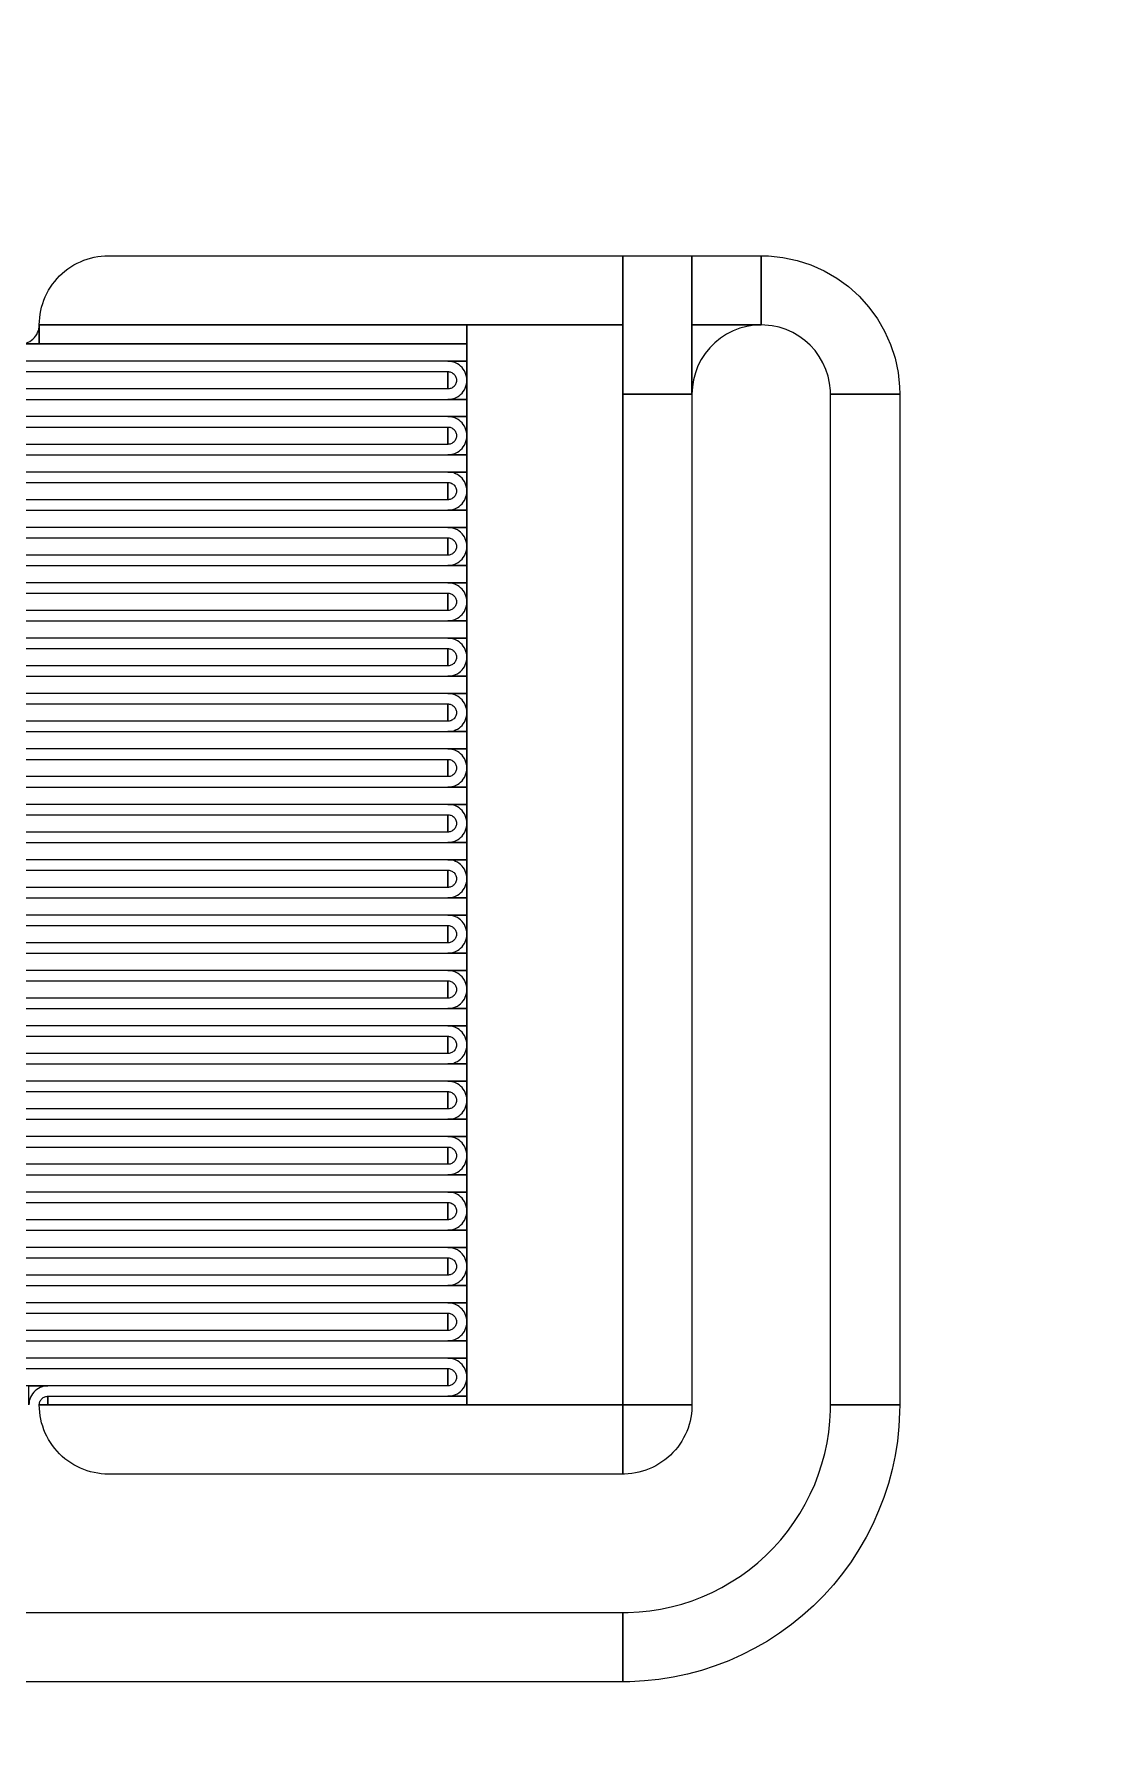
# Model space of a CAD drawing. Extents: x -50000 to 50000, y -50000 to 50000.
# Drawn here: x -38700 to -38394.8, y -17725.5 to -17233 of the extents above; entities that cross this region are included whole.
import ezdxf

# ---------------------------------------------------------------- set-up
doc = ezdxf.new("R2010")
doc.units = 0
doc.layers.add('FRAME', color=14, linetype='CONTINUOUS')
doc.layers.add('XOR4', color=17, linetype='CONTINUOUS')

# ---------------------------------------------------------------- blocks, each defined once
blk = doc.blocks.new('CHIP_RESONATOR')
at = {"layer": 'XOR4'}
for points in [[(4401.5, 4183), (4401.527, 4184.047), (4401.61, 4185.091), (4401.746, 4186.129), (4401.937, 4187.158), (4402.181, 4188.176), (4402.479, 4189.18), (4402.828, 4190.167), (4403.229, 4191.135), (4403.68, 4192.08), (4404.179, 4193), (4404.727, 4193.893), (4405.32, 4194.756), (4405.957, 4195.586), (4406.637, 4196.383), (4407.358, 4197.142), (4408.117, 4197.863), (4408.914, 4198.543), (4409.744, 4199.18), (4410.607, 4199.773), (4411.5, 4200.321), (4412.42, 4200.82), (4413.365, 4201.271), (4414.333, 4201.672), (4415.32, 4202.021), (4416.324, 4202.319), (4417.342, 4202.563), (4418.371, 4202.754), (4419.409, 4202.89), (4420.453, 4202.973), (4421.5, 4203), (4570, 4203), (4570, 4183)], [(4570, 4163), (4570, 4203), (4590, 4203), (4590, 4163)], [(4590, 4183), (4590, 4203), (4610, 4203), (4610, 4183)], [(4630, 4163), (4629.973, 4164.047), (4629.754, 4166.129), (4629.319, 4168.176), (4628.672, 4170.167), (4627.82, 4172.08), (4626.773, 4173.893), (4625.543, 4175.586), (4624.142, 4177.142), (4622.586, 4178.543), (4620.893, 4179.773), (4619.08, 4180.82), (4617.167, 4181.672), (4615.176, 4182.319), (4613.129, 4182.754), (4611.047, 4182.973), (4610, 4183), (4610, 4203), (4612.093, 4202.945), (4616.257, 4202.508), (4620.353, 4201.637), (4624.335, 4200.343), (4628.16, 4198.64), (4631.786, 4196.547), (4635.173, 4194.086), (4638.284, 4191.284), (4641.086, 4188.173), (4643.547, 4184.786), (4645.64, 4181.16), (4647.343, 4177.335), (4648.637, 4173.353), (4649.508, 4169.257), (4649.945, 4165.093), (4650, 4163)], [(4396, 4177.5), (4396.575, 4177.53), (4397.144, 4177.62), (4397.7, 4177.769), (4398.237, 4177.975), (4398.75, 4178.237), (4399.233, 4178.55), (4399.68, 4178.913), (4400.087, 4179.32), (4400.45, 4179.767), (4400.763, 4180.25), (4401.025, 4180.763), (4401.231, 4181.3), (4401.38, 4181.856), (4401.47, 4182.425), (4401.5, 4183), (4401.5, 4177.5)], [(4401.5, 4177.5), (4401.5, 4183), (4525, 4183), (4525, 4177.5)], [(4525, 3871), (4525, 4183), (4570, 4183), (4570, 3871)], [(4590, 4163), (4590, 4183), (4610, 4183), (4607.909, 4182.89), (4605.842, 4182.563), (4603.82, 4182.021), (4601.865, 4181.271), (4600, 4180.321), (4598.244, 4179.18), (4596.617, 4177.863), (4595.137, 4176.383), (4593.82, 4174.756), (4592.679, 4173), (4591.729, 4171.135), (4590.979, 4169.18), (4590.437, 4167.158), (4590.11, 4165.091)], [(4280.5, 4172.5), (4280.5, 4177.5), (4525, 4177.5), (4525, 4172.5)], [(4525, 4167), (4524.97, 4167.575), (4524.88, 4168.144), (4524.731, 4168.7), (4524.525, 4169.237), (4524.263, 4169.75), (4523.95, 4170.233), (4523.587, 4170.68), (4523.18, 4171.087), (4522.733, 4171.45), (4522.25, 4171.763), (4521.737, 4172.025), (4521.2, 4172.231), (4520.644, 4172.38), (4520.075, 4172.47), (4519.5, 4172.5), (4525, 4172.5)], [(4275, 4164.5), (4275, 4169.5), (4519.5, 4169.5), (4519.5, 4164.5)], [(4519.5, 4164.5), (4519.5, 4169.5), (4519.631, 4169.497), (4519.891, 4169.469), (4520.147, 4169.415), (4520.396, 4169.334), (4520.635, 4169.228), (4520.862, 4169.097), (4521.073, 4168.943), (4521.268, 4168.768), (4521.443, 4168.573), (4521.597, 4168.362), (4521.728, 4168.135), (4521.834, 4167.896), (4521.915, 4167.647), (4521.969, 4167.391), (4521.997, 4167.131), (4521.997, 4166.869), (4521.969, 4166.609), (4521.915, 4166.353), (4521.834, 4166.104), (4521.728, 4165.865), (4521.597, 4165.638), (4521.443, 4165.427), (4521.268, 4165.232), (4521.073, 4165.057), (4520.862, 4164.903), (4520.635, 4164.772), (4520.396, 4164.666), (4520.147, 4164.585), (4519.891, 4164.531), (4519.631, 4164.503)], [(4519.5, 4161.5), (4520.075, 4161.53), (4520.644, 4161.62), (4521.2, 4161.769), (4521.737, 4161.975), (4522.25, 4162.237), (4522.733, 4162.55), (4523.18, 4162.913), (4523.587, 4163.32), (4523.95, 4163.767), (4524.263, 4164.25), (4524.525, 4164.763), (4524.731, 4165.3), (4524.88, 4165.856), (4524.97, 4166.425), (4525, 4167), (4525, 4161.5)], [(4570, 3871), (4570, 4163), (4590, 4163), (4590, 3871)], [(4630, 3871), (4630, 4163), (4650, 4163), (4650, 3871)], [(4280.5, 4156.5), (4280.5, 4161.5), (4525, 4161.5), (4525, 4156.5)], [(4275, 4148.5), (4275, 4153.5), (4519.5, 4153.5), (4519.5, 4148.5)], [(4525, 4151), (4524.97, 4151.575), (4524.88, 4152.144), (4524.731, 4152.7), (4524.525, 4153.237), (4524.263, 4153.75), (4523.95, 4154.233), (4523.587, 4154.68), (4523.18, 4155.087), (4522.733, 4155.45), (4522.25, 4155.763), (4521.737, 4156.025), (4521.2, 4156.231), (4520.644, 4156.38), (4520.075, 4156.47), (4519.5, 4156.5), (4525, 4156.5)], [(4519.5, 4148.5), (4519.5, 4153.5), (4519.631, 4153.497), (4519.891, 4153.469), (4520.147, 4153.415), (4520.396, 4153.334), (4520.635, 4153.228), (4520.862, 4153.097), (4521.073, 4152.943), (4521.268, 4152.768), (4521.443, 4152.573), (4521.597, 4152.362), (4521.728, 4152.135), (4521.834, 4151.896), (4521.915, 4151.647), (4521.969, 4151.391), (4521.997, 4151.131), (4521.997, 4150.869), (4521.969, 4150.609), (4521.915, 4150.353), (4521.834, 4150.104), (4521.728, 4149.865), (4521.597, 4149.638), (4521.443, 4149.427), (4521.268, 4149.232), (4521.073, 4149.057), (4520.862, 4148.903), (4520.635, 4148.772), (4520.396, 4148.666), (4520.147, 4148.585), (4519.891, 4148.531), (4519.631, 4148.503)], [(4519.5, 4145.5), (4520.075, 4145.53), (4520.644, 4145.62), (4521.2, 4145.769), (4521.737, 4145.975), (4522.25, 4146.237), (4522.733, 4146.55), (4523.18, 4146.913), (4523.587, 4147.32), (4523.95, 4147.767), (4524.263, 4148.25), (4524.525, 4148.763), (4524.731, 4149.3), (4524.88, 4149.856), (4524.97, 4150.425), (4525, 4151), (4525, 4145.5)], [(4280.5, 4140.5), (4280.5, 4145.5), (4525, 4145.5), (4525, 4140.5)], [(4275, 4132.5), (4275, 4137.5), (4519.5, 4137.5), (4519.5, 4132.5)], [(4525, 4135), (4524.97, 4135.575), (4524.88, 4136.144), (4524.731, 4136.7), (4524.525, 4137.237), (4524.263, 4137.75), (4523.95, 4138.233), (4523.587, 4138.68), (4523.18, 4139.087), (4522.733, 4139.45), (4522.25, 4139.763), (4521.737, 4140.025), (4521.2, 4140.231), (4520.644, 4140.38), (4520.075, 4140.47), (4519.5, 4140.5), (4525, 4140.5)], [(4519.5, 4132.5), (4519.5, 4137.5), (4519.631, 4137.497), (4519.891, 4137.469), (4520.147, 4137.415), (4520.396, 4137.334), (4520.635, 4137.228), (4520.862, 4137.097), (4521.073, 4136.943), (4521.268, 4136.768), (4521.443, 4136.573), (4521.597, 4136.362), (4521.728, 4136.135), (4521.834, 4135.896), (4521.915, 4135.647), (4521.969, 4135.391), (4521.997, 4135.131), (4521.997, 4134.869), (4521.969, 4134.609), (4521.915, 4134.353), (4521.834, 4134.104), (4521.728, 4133.865), (4521.597, 4133.638), (4521.443, 4133.427), (4521.268, 4133.232), (4521.073, 4133.057), (4520.862, 4132.903), (4520.635, 4132.772), (4520.396, 4132.666), (4520.147, 4132.585), (4519.891, 4132.531), (4519.631, 4132.503)], [(4519.5, 4129.5), (4520.075, 4129.53), (4520.644, 4129.62), (4521.2, 4129.769), (4521.737, 4129.975), (4522.25, 4130.237), (4522.733, 4130.55), (4523.18, 4130.913), (4523.587, 4131.32), (4523.95, 4131.767), (4524.263, 4132.25), (4524.525, 4132.763), (4524.731, 4133.3), (4524.88, 4133.856), (4524.97, 4134.425), (4525, 4135), (4525, 4129.5)], [(4280.5, 4124.5), (4280.5, 4129.5), (4525, 4129.5), (4525, 4124.5)], [(4525, 4119), (4524.97, 4119.575), (4524.88, 4120.144), (4524.731, 4120.7), (4524.525, 4121.237), (4524.263, 4121.75), (4523.95, 4122.233), (4523.587, 4122.68), (4523.18, 4123.087), (4522.733, 4123.45), (4522.25, 4123.763), (4521.737, 4124.025), (4521.2, 4124.231), (4520.644, 4124.38), (4520.075, 4124.47), (4519.5, 4124.5), (4525, 4124.5)], [(4275, 4116.5), (4275, 4121.5), (4519.5, 4121.5), (4519.5, 4116.5)], [(4519.5, 4116.5), (4519.5, 4121.5), (4519.631, 4121.497), (4519.891, 4121.469), (4520.147, 4121.415), (4520.396, 4121.334), (4520.635, 4121.228), (4520.862, 4121.097), (4521.073, 4120.943), (4521.268, 4120.768), (4521.443, 4120.573), (4521.597, 4120.362), (4521.728, 4120.135), (4521.834, 4119.896), (4521.915, 4119.647), (4521.969, 4119.391), (4521.997, 4119.131), (4521.997, 4118.869), (4521.969, 4118.609), (4521.915, 4118.353), (4521.834, 4118.104), (4521.728, 4117.865), (4521.597, 4117.638), (4521.443, 4117.427), (4521.268, 4117.232), (4521.073, 4117.057), (4520.862, 4116.903), (4520.635, 4116.772), (4520.396, 4116.666), (4520.147, 4116.585), (4519.891, 4116.531), (4519.631, 4116.503)], [(4519.5, 4113.5), (4520.075, 4113.53), (4520.644, 4113.62), (4521.2, 4113.769), (4521.737, 4113.975), (4522.25, 4114.237), (4522.733, 4114.55), (4523.18, 4114.913), (4523.587, 4115.32), (4523.95, 4115.767), (4524.263, 4116.25), (4524.525, 4116.763), (4524.731, 4117.3), (4524.88, 4117.856), (4524.97, 4118.425), (4525, 4119), (4525, 4113.5)], [(4280.5, 4108.5), (4280.5, 4113.5), (4525, 4113.5), (4525, 4108.5)], [(4525, 4103), (4524.97, 4103.575), (4524.88, 4104.144), (4524.731, 4104.7), (4524.525, 4105.237), (4524.263, 4105.75), (4523.95, 4106.233), (4523.587, 4106.68), (4523.18, 4107.087), (4522.733, 4107.45), (4522.25, 4107.763), (4521.737, 4108.025), (4521.2, 4108.231), (4520.644, 4108.38), (4520.075, 4108.47), (4519.5, 4108.5), (4525, 4108.5)], [(4275, 4100.5), (4275, 4105.5), (4519.5, 4105.5), (4519.5, 4100.5)], [(4519.5, 4100.5), (4519.5, 4105.5), (4519.631, 4105.497), (4519.891, 4105.469), (4520.147, 4105.415), (4520.396, 4105.334), (4520.635, 4105.228), (4520.862, 4105.097), (4521.073, 4104.943), (4521.268, 4104.768), (4521.443, 4104.573), (4521.597, 4104.362), (4521.728, 4104.135), (4521.834, 4103.896), (4521.915, 4103.647), (4521.969, 4103.391), (4521.997, 4103.131), (4521.997, 4102.869), (4521.969, 4102.609), (4521.915, 4102.353), (4521.834, 4102.104), (4521.728, 4101.865), (4521.597, 4101.638), (4521.443, 4101.427), (4521.268, 4101.232), (4521.073, 4101.057), (4520.862, 4100.903), (4520.635, 4100.772), (4520.396, 4100.666), (4520.147, 4100.585), (4519.891, 4100.531), (4519.631, 4100.503)], [(4519.5, 4097.5), (4520.075, 4097.53), (4520.644, 4097.62), (4521.2, 4097.769), (4521.737, 4097.975), (4522.25, 4098.237), (4522.733, 4098.55), (4523.18, 4098.913), (4523.587, 4099.32), (4523.95, 4099.767), (4524.263, 4100.25), (4524.525, 4100.763), (4524.731, 4101.3), (4524.88, 4101.856), (4524.97, 4102.425), (4525, 4103), (4525, 4097.5)], [(4280.5, 4092.5), (4280.5, 4097.5), (4525, 4097.5), (4525, 4092.5)], [(4275, 4084.5), (4275, 4089.5), (4519.5, 4089.5), (4519.5, 4084.5)], [(4525, 4087), (4524.97, 4087.575), (4524.88, 4088.144), (4524.731, 4088.7), (4524.525, 4089.237), (4524.263, 4089.75), (4523.95, 4090.233), (4523.587, 4090.68), (4523.18, 4091.087), (4522.733, 4091.45), (4522.25, 4091.763), (4521.737, 4092.025), (4521.2, 4092.231), (4520.644, 4092.38), (4520.075, 4092.47), (4519.5, 4092.5), (4525, 4092.5)], [(4519.5, 4084.5), (4519.5, 4089.5), (4519.631, 4089.497), (4519.891, 4089.469), (4520.147, 4089.415), (4520.396, 4089.334), (4520.635, 4089.228), (4520.862, 4089.097), (4521.073, 4088.943), (4521.268, 4088.768), (4521.443, 4088.573), (4521.597, 4088.362), (4521.728, 4088.135), (4521.834, 4087.896), (4521.915, 4087.647), (4521.969, 4087.391), (4521.997, 4087.131), (4521.997, 4086.869), (4521.969, 4086.609), (4521.915, 4086.353), (4521.834, 4086.104), (4521.728, 4085.865), (4521.597, 4085.638), (4521.443, 4085.427), (4521.268, 4085.232), (4521.073, 4085.057), (4520.862, 4084.903), (4520.635, 4084.772), (4520.396, 4084.666), (4520.147, 4084.585), (4519.891, 4084.531), (4519.631, 4084.503)], [(4519.5, 4081.5), (4520.075, 4081.53), (4520.644, 4081.62), (4521.2, 4081.769), (4521.737, 4081.975), (4522.25, 4082.237), (4522.733, 4082.55), (4523.18, 4082.913), (4523.587, 4083.32), (4523.95, 4083.767), (4524.263, 4084.25), (4524.525, 4084.763), (4524.731, 4085.3), (4524.88, 4085.856), (4524.97, 4086.425), (4525, 4087), (4525, 4081.5)], [(4280.5, 4076.5), (4280.5, 4081.5), (4525, 4081.5), (4525, 4076.5)], [(4275, 4068.5), (4275, 4073.5), (4519.5, 4073.5), (4519.5, 4068.5)], [(4525, 4071), (4524.97, 4071.575), (4524.88, 4072.144), (4524.731, 4072.7), (4524.525, 4073.237), (4524.263, 4073.75), (4523.95, 4074.233), (4523.587, 4074.68), (4523.18, 4075.087), (4522.733, 4075.45), (4522.25, 4075.763), (4521.737, 4076.025), (4521.2, 4076.231), (4520.644, 4076.38), (4520.075, 4076.47), (4519.5, 4076.5), (4525, 4076.5)], [(4519.5, 4068.5), (4519.5, 4073.5), (4519.631, 4073.497), (4519.891, 4073.469), (4520.147, 4073.415), (4520.396, 4073.334), (4520.635, 4073.228), (4520.862, 4073.097), (4521.073, 4072.943), (4521.268, 4072.768), (4521.443, 4072.573), (4521.597, 4072.362), (4521.728, 4072.135), (4521.834, 4071.896), (4521.915, 4071.647), (4521.969, 4071.391), (4521.997, 4071.131), (4521.997, 4070.869), (4521.969, 4070.609), (4521.915, 4070.353), (4521.834, 4070.104), (4521.728, 4069.865), (4521.597, 4069.638), (4521.443, 4069.427), (4521.268, 4069.232), (4521.073, 4069.057), (4520.862, 4068.903), (4520.635, 4068.772), (4520.396, 4068.666), (4520.147, 4068.585), (4519.891, 4068.531), (4519.631, 4068.503)], [(4519.5, 4065.5), (4520.075, 4065.53), (4520.644, 4065.62), (4521.2, 4065.769), (4521.737, 4065.975), (4522.25, 4066.237), (4522.733, 4066.55), (4523.18, 4066.913), (4523.587, 4067.32), (4523.95, 4067.767), (4524.263, 4068.25), (4524.525, 4068.763), (4524.731, 4069.3), (4524.88, 4069.856), (4524.97, 4070.425), (4525, 4071), (4525, 4065.5)], [(4280.5, 4060.5), (4280.5, 4065.5), (4525, 4065.5), (4525, 4060.5)], [(4525, 4055), (4524.97, 4055.575), (4524.88, 4056.144), (4524.731, 4056.7), (4524.525, 4057.237), (4524.263, 4057.75), (4523.95, 4058.233), (4523.587, 4058.68), (4523.18, 4059.087), (4522.733, 4059.45), (4522.25, 4059.763), (4521.737, 4060.025), (4521.2, 4060.231), (4520.644, 4060.38), (4520.075, 4060.47), (4519.5, 4060.5), (4525, 4060.5)], [(4275, 4052.5), (4275, 4057.5), (4519.5, 4057.5), (4519.5, 4052.5)], [(4519.5, 4052.5), (4519.5, 4057.5), (4519.631, 4057.497), (4519.891, 4057.469), (4520.147, 4057.415), (4520.396, 4057.334), (4520.635, 4057.228), (4520.862, 4057.097), (4521.073, 4056.943), (4521.268, 4056.768), (4521.443, 4056.573), (4521.597, 4056.362), (4521.728, 4056.135), (4521.834, 4055.896), (4521.915, 4055.647), (4521.969, 4055.391), (4521.997, 4055.131), (4521.997, 4054.869), (4521.969, 4054.609), (4521.915, 4054.353), (4521.834, 4054.104), (4521.728, 4053.865), (4521.597, 4053.638), (4521.443, 4053.427), (4521.268, 4053.232), (4521.073, 4053.057), (4520.862, 4052.903), (4520.635, 4052.772), (4520.396, 4052.666), (4520.147, 4052.585), (4519.891, 4052.531), (4519.631, 4052.503)], [(4519.5, 4049.5), (4520.075, 4049.53), (4520.644, 4049.62), (4521.2, 4049.769), (4521.737, 4049.975), (4522.25, 4050.237), (4522.733, 4050.55), (4523.18, 4050.913), (4523.587, 4051.32), (4523.95, 4051.767), (4524.263, 4052.25), (4524.525, 4052.763), (4524.731, 4053.3), (4524.88, 4053.856), (4524.97, 4054.425), (4525, 4055), (4525, 4049.5)], [(4280.5, 4044.5), (4280.5, 4049.5), (4525, 4049.5), (4525, 4044.5)], [(4525, 4039), (4524.97, 4039.575), (4524.88, 4040.144), (4524.731, 4040.7), (4524.525, 4041.237), (4524.263, 4041.75), (4523.95, 4042.233), (4523.587, 4042.68), (4523.18, 4043.087), (4522.733, 4043.45), (4522.25, 4043.763), (4521.737, 4044.025), (4521.2, 4044.231), (4520.644, 4044.38), (4520.075, 4044.47), (4519.5, 4044.5), (4525, 4044.5)], [(4275, 4036.5), (4275, 4041.5), (4519.5, 4041.5), (4519.5, 4036.5)], [(4519.5, 4036.5), (4519.5, 4041.5), (4519.631, 4041.497), (4519.891, 4041.469), (4520.147, 4041.415), (4520.396, 4041.334), (4520.635, 4041.228), (4520.862, 4041.097), (4521.073, 4040.943), (4521.268, 4040.768), (4521.443, 4040.573), (4521.597, 4040.362), (4521.728, 4040.135), (4521.834, 4039.896), (4521.915, 4039.647), (4521.969, 4039.391), (4521.997, 4039.131), (4521.997, 4038.869), (4521.969, 4038.609), (4521.915, 4038.353), (4521.834, 4038.104), (4521.728, 4037.865), (4521.597, 4037.638), (4521.443, 4037.427), (4521.268, 4037.232), (4521.073, 4037.057), (4520.862, 4036.903), (4520.635, 4036.772), (4520.396, 4036.666), (4520.147, 4036.585), (4519.891, 4036.531), (4519.631, 4036.503)], [(4519.5, 4033.5), (4520.075, 4033.53), (4520.644, 4033.62), (4521.2, 4033.769), (4521.737, 4033.975), (4522.25, 4034.237), (4522.733, 4034.55), (4523.18, 4034.913), (4523.587, 4035.32), (4523.95, 4035.767), (4524.263, 4036.25), (4524.525, 4036.763), (4524.731, 4037.3), (4524.88, 4037.856), (4524.97, 4038.425), (4525, 4039), (4525, 4033.5)], [(4280.5, 4028.5), (4280.5, 4033.5), (4525, 4033.5), (4525, 4028.5)], [(4275, 4020.5), (4275, 4025.5), (4519.5, 4025.5), (4519.5, 4020.5)], [(4525, 4023), (4524.97, 4023.575), (4524.88, 4024.144), (4524.731, 4024.7), (4524.525, 4025.237), (4524.263, 4025.75), (4523.95, 4026.233), (4523.587, 4026.68), (4523.18, 4027.087), (4522.733, 4027.45), (4522.25, 4027.763), (4521.737, 4028.025), (4521.2, 4028.231), (4520.644, 4028.38), (4520.075, 4028.47), (4519.5, 4028.5), (4525, 4028.5)], [(4519.5, 4020.5), (4519.5, 4025.5), (4519.631, 4025.497), (4519.891, 4025.469), (4520.147, 4025.415), (4520.396, 4025.334), (4520.635, 4025.228), (4520.862, 4025.097), (4521.073, 4024.943), (4521.268, 4024.768), (4521.443, 4024.573), (4521.597, 4024.362), (4521.728, 4024.135), (4521.834, 4023.896), (4521.915, 4023.647), (4521.969, 4023.391), (4521.997, 4023.131), (4521.997, 4022.869), (4521.969, 4022.609), (4521.915, 4022.353), (4521.834, 4022.104), (4521.728, 4021.865), (4521.597, 4021.638), (4521.443, 4021.427), (4521.268, 4021.232), (4521.073, 4021.057), (4520.862, 4020.903), (4520.635, 4020.772), (4520.396, 4020.666), (4520.147, 4020.585), (4519.891, 4020.531), (4519.631, 4020.503)], [(4519.5, 4017.5), (4520.075, 4017.53), (4520.644, 4017.62), (4521.2, 4017.769), (4521.737, 4017.975), (4522.25, 4018.237), (4522.733, 4018.55), (4523.18, 4018.913), (4523.587, 4019.32), (4523.95, 4019.767), (4524.263, 4020.25), (4524.525, 4020.763), (4524.731, 4021.3), (4524.88, 4021.856), (4524.97, 4022.425), (4525, 4023), (4525, 4017.5)], [(4280.5, 4012.5), (4280.5, 4017.5), (4525, 4017.5), (4525, 4012.5)], [(4275, 4004.5), (4275, 4009.5), (4519.5, 4009.5), (4519.5, 4004.5)], [(4525, 4007), (4524.97, 4007.575), (4524.88, 4008.144), (4524.731, 4008.7), (4524.525, 4009.237), (4524.263, 4009.75), (4523.95, 4010.233), (4523.587, 4010.68), (4523.18, 4011.087), (4522.733, 4011.45), (4522.25, 4011.763), (4521.737, 4012.025), (4521.2, 4012.231), (4520.644, 4012.38), (4520.075, 4012.47), (4519.5, 4012.5), (4525, 4012.5)], [(4519.5, 4004.5), (4519.5, 4009.5), (4519.631, 4009.497), (4519.891, 4009.469), (4520.147, 4009.415), (4520.396, 4009.334), (4520.635, 4009.228), (4520.862, 4009.097), (4521.073, 4008.943), (4521.268, 4008.768), (4521.443, 4008.573), (4521.597, 4008.362), (4521.728, 4008.135), (4521.834, 4007.896), (4521.915, 4007.647), (4521.969, 4007.391), (4521.997, 4007.131), (4521.997, 4006.869), (4521.969, 4006.609), (4521.915, 4006.353), (4521.834, 4006.104), (4521.728, 4005.865), (4521.597, 4005.638), (4521.443, 4005.427), (4521.268, 4005.232), (4521.073, 4005.057), (4520.862, 4004.903), (4520.635, 4004.772), (4520.396, 4004.666), (4520.147, 4004.585), (4519.891, 4004.531), (4519.631, 4004.503)], [(4519.5, 4001.5), (4520.075, 4001.53), (4520.644, 4001.62), (4521.2, 4001.769), (4521.737, 4001.975), (4522.25, 4002.237), (4522.733, 4002.55), (4523.18, 4002.913), (4523.587, 4003.32), (4523.95, 4003.767), (4524.263, 4004.25), (4524.525, 4004.763), (4524.731, 4005.3), (4524.88, 4005.856), (4524.97, 4006.425), (4525, 4007), (4525, 4001.5)], [(4280.5, 3996.5), (4280.5, 4001.5), (4525, 4001.5), (4525, 3996.5)], [(4525, 3991), (4524.97, 3991.575), (4524.88, 3992.144), (4524.731, 3992.7), (4524.525, 3993.237), (4524.263, 3993.75), (4523.95, 3994.233), (4523.587, 3994.68), (4523.18, 3995.087), (4522.733, 3995.45), (4522.25, 3995.763), (4521.737, 3996.025), (4521.2, 3996.231), (4520.644, 3996.38), (4520.075, 3996.47), (4519.5, 3996.5), (4525, 3996.5)], [(4275, 3988.5), (4275, 3993.5), (4519.5, 3993.5), (4519.5, 3988.5)], [(4519.5, 3988.5), (4519.5, 3993.5), (4519.631, 3993.497), (4519.891, 3993.469), (4520.147, 3993.415), (4520.396, 3993.334), (4520.635, 3993.228), (4520.862, 3993.097), (4521.073, 3992.943), (4521.268, 3992.768), (4521.443, 3992.573), (4521.597, 3992.362), (4521.728, 3992.135), (4521.834, 3991.896), (4521.915, 3991.647), (4521.969, 3991.391), (4521.997, 3991.131), (4521.997, 3990.869), (4521.969, 3990.609), (4521.915, 3990.353), (4521.834, 3990.104), (4521.728, 3989.865), (4521.597, 3989.638), (4521.443, 3989.427), (4521.268, 3989.232), (4521.073, 3989.057), (4520.862, 3988.903), (4520.635, 3988.772), (4520.396, 3988.666), (4520.147, 3988.585), (4519.891, 3988.531), (4519.631, 3988.503)], [(4519.5, 3985.5), (4520.075, 3985.53), (4520.644, 3985.62), (4521.2, 3985.769), (4521.737, 3985.975), (4522.25, 3986.237), (4522.733, 3986.55), (4523.18, 3986.913), (4523.587, 3987.32), (4523.95, 3987.767), (4524.263, 3988.25), (4524.525, 3988.763), (4524.731, 3989.3), (4524.88, 3989.856), (4524.97, 3990.425), (4525, 3991), (4525, 3985.5)], [(4280.5, 3980.5), (4280.5, 3985.5), (4525, 3985.5), (4525, 3980.5)], [(4525, 3975), (4524.97, 3975.575), (4524.88, 3976.144), (4524.731, 3976.7), (4524.525, 3977.237), (4524.263, 3977.75), (4523.95, 3978.233), (4523.587, 3978.68), (4523.18, 3979.087), (4522.733, 3979.45), (4522.25, 3979.763), (4521.737, 3980.025), (4521.2, 3980.231), (4520.644, 3980.38), (4520.075, 3980.47), (4519.5, 3980.5), (4525, 3980.5)], [(4275, 3972.5), (4275, 3977.5), (4519.5, 3977.5), (4519.5, 3972.5)], [(4519.5, 3972.5), (4519.5, 3977.5), (4519.631, 3977.497), (4519.891, 3977.469), (4520.147, 3977.415), (4520.396, 3977.334), (4520.635, 3977.228), (4520.862, 3977.097), (4521.073, 3976.943), (4521.268, 3976.768), (4521.443, 3976.573), (4521.597, 3976.362), (4521.728, 3976.135), (4521.834, 3975.896), (4521.915, 3975.647), (4521.969, 3975.391), (4521.997, 3975.131), (4521.997, 3974.869), (4521.969, 3974.609), (4521.915, 3974.353), (4521.834, 3974.104), (4521.728, 3973.865), (4521.597, 3973.638), (4521.443, 3973.427), (4521.268, 3973.232), (4521.073, 3973.057), (4520.862, 3972.903), (4520.635, 3972.772), (4520.396, 3972.666), (4520.147, 3972.585), (4519.891, 3972.531), (4519.631, 3972.503)], [(4519.5, 3969.5), (4520.075, 3969.53), (4520.644, 3969.62), (4521.2, 3969.769), (4521.737, 3969.975), (4522.25, 3970.237), (4522.733, 3970.55), (4523.18, 3970.913), (4523.587, 3971.32), (4523.95, 3971.767), (4524.263, 3972.25), (4524.525, 3972.763), (4524.731, 3973.3), (4524.88, 3973.856), (4524.97, 3974.425), (4525, 3975), (4525, 3969.5)], [(4280.5, 3964.5), (4280.5, 3969.5), (4525, 3969.5), (4525, 3964.5)], [(4275, 3956.5), (4275, 3961.5), (4519.5, 3961.5), (4519.5, 3956.5)], [(4525, 3959), (4524.97, 3959.575), (4524.88, 3960.144), (4524.731, 3960.7), (4524.525, 3961.237), (4524.263, 3961.75), (4523.95, 3962.233), (4523.587, 3962.68), (4523.18, 3963.087), (4522.733, 3963.45), (4522.25, 3963.763), (4521.737, 3964.025), (4521.2, 3964.231), (4520.644, 3964.38), (4520.075, 3964.47), (4519.5, 3964.5), (4525, 3964.5)], [(4519.5, 3956.5), (4519.5, 3961.5), (4519.631, 3961.497), (4519.891, 3961.469), (4520.147, 3961.415), (4520.396, 3961.334), (4520.635, 3961.228), (4520.862, 3961.097), (4521.073, 3960.943), (4521.268, 3960.768), (4521.443, 3960.573), (4521.597, 3960.362), (4521.728, 3960.135), (4521.834, 3959.896), (4521.915, 3959.647), (4521.969, 3959.391), (4521.997, 3959.131), (4521.997, 3958.869), (4521.969, 3958.609), (4521.915, 3958.353), (4521.834, 3958.104), (4521.728, 3957.865), (4521.597, 3957.638), (4521.443, 3957.427), (4521.268, 3957.232), (4521.073, 3957.057), (4520.862, 3956.903), (4520.635, 3956.772), (4520.396, 3956.666), (4520.147, 3956.585), (4519.891, 3956.531), (4519.631, 3956.503)], [(4519.5, 3953.5), (4520.075, 3953.53), (4520.644, 3953.62), (4521.2, 3953.769), (4521.737, 3953.975), (4522.25, 3954.237), (4522.733, 3954.55), (4523.18, 3954.913), (4523.587, 3955.32), (4523.95, 3955.767), (4524.263, 3956.25), (4524.525, 3956.763), (4524.731, 3957.3), (4524.88, 3957.856), (4524.97, 3958.425), (4525, 3959), (4525, 3953.5)], [(4280.5, 3948.5), (4280.5, 3953.5), (4525, 3953.5), (4525, 3948.5)], [(4275, 3940.5), (4275, 3945.5), (4519.5, 3945.5), (4519.5, 3940.5)], [(4525, 3943), (4524.97, 3943.575), (4524.88, 3944.144), (4524.731, 3944.7), (4524.525, 3945.237), (4524.263, 3945.75), (4523.95, 3946.233), (4523.587, 3946.68), (4523.18, 3947.087), (4522.733, 3947.45), (4522.25, 3947.763), (4521.737, 3948.025), (4521.2, 3948.231), (4520.644, 3948.38), (4520.075, 3948.47), (4519.5, 3948.5), (4525, 3948.5)], [(4519.5, 3940.5), (4519.5, 3945.5), (4519.631, 3945.497), (4519.891, 3945.469), (4520.147, 3945.415), (4520.396, 3945.334), (4520.635, 3945.228), (4520.862, 3945.097), (4521.073, 3944.943), (4521.268, 3944.768), (4521.443, 3944.573), (4521.597, 3944.362), (4521.728, 3944.135), (4521.834, 3943.896), (4521.915, 3943.647), (4521.969, 3943.391), (4521.997, 3943.131), (4521.997, 3942.869), (4521.969, 3942.609), (4521.915, 3942.353), (4521.834, 3942.104), (4521.728, 3941.865), (4521.597, 3941.638), (4521.443, 3941.427), (4521.268, 3941.232), (4521.073, 3941.057), (4520.862, 3940.903), (4520.635, 3940.772), (4520.396, 3940.666), (4520.147, 3940.585), (4519.891, 3940.531), (4519.631, 3940.503)], [(4519.5, 3937.5), (4520.075, 3937.53), (4520.644, 3937.62), (4521.2, 3937.769), (4521.737, 3937.975), (4522.25, 3938.237), (4522.733, 3938.55), (4523.18, 3938.913), (4523.587, 3939.32), (4523.95, 3939.767), (4524.263, 3940.25), (4524.525, 3940.763), (4524.731, 3941.3), (4524.88, 3941.856), (4524.97, 3942.425), (4525, 3943), (4525, 3937.5)], [(4280.5, 3932.5), (4280.5, 3937.5), (4525, 3937.5), (4525, 3932.5)], [(4525, 3927), (4524.97, 3927.575), (4524.88, 3928.144), (4524.731, 3928.7), (4524.525, 3929.237), (4524.263, 3929.75), (4523.95, 3930.233), (4523.587, 3930.68), (4523.18, 3931.087), (4522.733, 3931.45), (4522.25, 3931.763), (4521.737, 3932.025), (4521.2, 3932.231), (4520.644, 3932.38), (4520.075, 3932.47), (4519.5, 3932.5), (4525, 3932.5)], [(4275, 3924.5), (4275, 3929.5), (4519.5, 3929.5), (4519.5, 3924.5)], [(4519.5, 3924.5), (4519.5, 3929.5), (4519.631, 3929.497), (4519.891, 3929.469), (4520.147, 3929.415), (4520.396, 3929.334), (4520.635, 3929.228), (4520.862, 3929.097), (4521.073, 3928.943), (4521.268, 3928.768), (4521.443, 3928.573), (4521.597, 3928.362), (4521.728, 3928.135), (4521.834, 3927.896), (4521.915, 3927.647), (4521.969, 3927.391), (4521.997, 3927.131), (4521.997, 3926.869), (4521.969, 3926.609), (4521.915, 3926.353), (4521.834, 3926.104), (4521.728, 3925.865), (4521.597, 3925.638), (4521.443, 3925.427), (4521.268, 3925.232), (4521.073, 3925.057), (4520.862, 3924.903), (4520.635, 3924.772), (4520.396, 3924.666), (4520.147, 3924.585), (4519.891, 3924.531), (4519.631, 3924.503)], [(4519.5, 3921.5), (4520.075, 3921.53), (4520.644, 3921.62), (4521.2, 3921.769), (4521.737, 3921.975), (4522.25, 3922.237), (4522.733, 3922.55), (4523.18, 3922.913), (4523.587, 3923.32), (4523.95, 3923.767), (4524.263, 3924.25), (4524.525, 3924.763), (4524.731, 3925.3), (4524.88, 3925.856), (4524.97, 3926.425), (4525, 3927), (4525, 3921.5)], [(4280.5, 3916.5), (4280.5, 3921.5), (4525, 3921.5), (4525, 3916.5)], [(4525, 3911), (4524.97, 3911.575), (4524.88, 3912.144), (4524.731, 3912.7), (4524.525, 3913.237), (4524.263, 3913.75), (4523.95, 3914.233), (4523.587, 3914.68), (4523.18, 3915.087), (4522.733, 3915.45), (4522.25, 3915.763), (4521.737, 3916.025), (4521.2, 3916.231), (4520.644, 3916.38), (4520.075, 3916.47), (4519.5, 3916.5), (4525, 3916.5)], [(4275, 3908.5), (4275, 3913.5), (4519.5, 3913.5), (4519.5, 3908.5)], [(4519.5, 3908.5), (4519.5, 3913.5), (4519.631, 3913.497), (4519.891, 3913.469), (4520.147, 3913.415), (4520.396, 3913.334), (4520.635, 3913.228), (4520.862, 3913.097), (4521.073, 3912.943), (4521.268, 3912.768), (4521.443, 3912.573), (4521.597, 3912.362), (4521.728, 3912.135), (4521.834, 3911.896), (4521.915, 3911.647), (4521.969, 3911.391), (4521.997, 3911.131), (4521.997, 3910.869), (4521.969, 3910.609), (4521.915, 3910.353), (4521.834, 3910.104), (4521.728, 3909.865), (4521.597, 3909.638), (4521.443, 3909.427), (4521.268, 3909.232), (4521.073, 3909.057), (4520.862, 3908.903), (4520.635, 3908.772), (4520.396, 3908.666), (4520.147, 3908.585), (4519.891, 3908.531), (4519.631, 3908.503)], [(4519.5, 3905.5), (4520.075, 3905.53), (4520.644, 3905.62), (4521.2, 3905.769), (4521.737, 3905.975), (4522.25, 3906.237), (4522.733, 3906.55), (4523.18, 3906.913), (4523.587, 3907.32), (4523.95, 3907.767), (4524.263, 3908.25), (4524.525, 3908.763), (4524.731, 3909.3), (4524.88, 3909.856), (4524.97, 3910.425), (4525, 3911), (4525, 3905.5)], [(4280.5, 3900.5), (4280.5, 3905.5), (4525, 3905.5), (4525, 3900.5)], [(4275, 3892.5), (4275, 3897.5), (4519.5, 3897.5), (4519.5, 3892.5)], [(4525, 3895), (4524.97, 3895.575), (4524.88, 3896.144), (4524.731, 3896.7), (4524.525, 3897.237), (4524.263, 3897.75), (4523.95, 3898.233), (4523.587, 3898.68), (4523.18, 3899.087), (4522.733, 3899.45), (4522.25, 3899.763), (4521.737, 3900.025), (4521.2, 3900.231), (4520.644, 3900.38), (4520.075, 3900.47), (4519.5, 3900.5), (4525, 3900.5)], [(4519.5, 3892.5), (4519.5, 3897.5), (4519.631, 3897.497), (4519.891, 3897.469), (4520.147, 3897.415), (4520.396, 3897.334), (4520.635, 3897.228), (4520.862, 3897.097), (4521.073, 3896.943), (4521.268, 3896.768), (4521.443, 3896.573), (4521.597, 3896.362), (4521.728, 3896.135), (4521.834, 3895.896), (4521.915, 3895.647), (4521.969, 3895.391), (4521.997, 3895.131), (4521.997, 3894.869), (4521.969, 3894.609), (4521.915, 3894.353), (4521.834, 3894.104), (4521.728, 3893.865), (4521.597, 3893.638), (4521.443, 3893.427), (4521.268, 3893.232), (4521.073, 3893.057), (4520.862, 3892.903), (4520.635, 3892.772), (4520.396, 3892.666), (4520.147, 3892.585), (4519.891, 3892.531), (4519.631, 3892.503)], [(4519.5, 3889.5), (4520.075, 3889.53), (4520.644, 3889.62), (4521.2, 3889.769), (4521.737, 3889.975), (4522.25, 3890.237), (4522.733, 3890.55), (4523.18, 3890.913), (4523.587, 3891.32), (4523.95, 3891.767), (4524.263, 3892.25), (4524.525, 3892.763), (4524.731, 3893.3), (4524.88, 3893.856), (4524.97, 3894.425), (4525, 3895), (4525, 3889.5)], [(4280.5, 3884.5), (4280.5, 3889.5), (4525, 3889.5), (4525, 3884.5)], [(4275, 3876.5), (4275, 3881.5), (4519.5, 3881.5), (4519.5, 3876.5)], [(4525, 3879), (4524.97, 3879.575), (4524.88, 3880.144), (4524.731, 3880.7), (4524.525, 3881.237), (4524.263, 3881.75), (4523.95, 3882.233), (4523.587, 3882.68), (4523.18, 3883.087), (4522.733, 3883.45), (4522.25, 3883.763), (4521.737, 3884.025), (4521.2, 3884.231), (4520.644, 3884.38), (4520.075, 3884.47), (4519.5, 3884.5), (4525, 3884.5)], [(4519.5, 3876.5), (4519.5, 3881.5), (4519.631, 3881.497), (4519.891, 3881.469), (4520.147, 3881.415), (4520.396, 3881.334), (4520.635, 3881.228), (4520.862, 3881.097), (4521.073, 3880.943), (4521.268, 3880.768), (4521.443, 3880.573), (4521.597, 3880.362), (4521.728, 3880.135), (4521.834, 3879.896), (4521.915, 3879.647), (4521.969, 3879.391), (4521.997, 3879.131), (4521.997, 3878.869), (4521.969, 3878.609), (4521.915, 3878.353), (4521.834, 3878.104), (4521.728, 3877.865), (4521.597, 3877.638), (4521.443, 3877.427), (4521.268, 3877.232), (4521.073, 3877.057), (4520.862, 3876.903), (4520.635, 3876.772), (4520.396, 3876.666), (4520.147, 3876.585), (4519.891, 3876.531), (4519.631, 3876.503)], [(4398.5, 3871), (4398.5, 3876.5), (4404, 3876.5), (4403.425, 3876.47), (4402.856, 3876.38), (4402.3, 3876.231), (4401.763, 3876.025), (4401.25, 3875.763), (4400.767, 3875.45), (4400.32, 3875.087), (4399.913, 3874.68), (4399.55, 3874.233), (4399.237, 3873.75), (4398.975, 3873.237), (4398.769, 3872.7), (4398.62, 3872.144), (4398.53, 3871.575)], [(4519.5, 3873.5), (4520.075, 3873.53), (4520.644, 3873.62), (4521.2, 3873.769), (4521.737, 3873.975), (4522.25, 3874.237), (4522.733, 3874.55), (4523.18, 3874.913), (4523.587, 3875.32), (4523.95, 3875.767), (4524.263, 3876.25), (4524.525, 3876.763), (4524.731, 3877.3), (4524.88, 3877.856), (4524.97, 3878.425), (4525, 3879), (4525, 3873.5)], [(4401.5, 3871), (4401.503, 3871.131), (4401.531, 3871.391), (4401.585, 3871.647), (4401.666, 3871.896), (4401.772, 3872.135), (4401.903, 3872.362), (4402.057, 3872.573), (4402.232, 3872.768), (4402.427, 3872.943), (4402.638, 3873.097), (4402.865, 3873.228), (4403.104, 3873.334), (4403.353, 3873.415), (4403.609, 3873.469), (4403.869, 3873.497), (4404, 3873.5), (4404, 3871)], [(4404, 3871), (4404, 3873.5), (4525, 3873.5), (4525, 3871)], [(4421.5, 3851), (4420.453, 3851.027), (4419.409, 3851.11), (4418.371, 3851.246), (4417.342, 3851.437), (4416.324, 3851.681), (4415.32, 3851.979), (4414.333, 3852.328), (4413.365, 3852.729), (4412.42, 3853.18), (4411.5, 3853.679), (4410.607, 3854.227), (4409.744, 3854.82), (4408.914, 3855.457), (4408.117, 3856.137), (4407.358, 3856.858), (4406.637, 3857.617), (4405.957, 3858.414), (4405.32, 3859.244), (4404.727, 3860.107), (4404.179, 3861), (4403.68, 3861.92), (4403.229, 3862.865), (4402.828, 3863.833), (4402.479, 3864.82), (4402.181, 3865.824), (4401.937, 3866.842), (4401.746, 3867.871), (4401.61, 3868.909), (4401.527, 3869.953), (4401.5, 3871), (4570, 3871), (4570, 3851)], [(4570, 3791), (4570, 3811), (4571.571, 3811.021), (4574.708, 3811.185), (4577.832, 3811.513), (4580.934, 3812.005), (4584.007, 3812.658), (4587.041, 3813.471), (4590.028, 3814.442), (4592.961, 3815.567), (4595.831, 3816.845), (4598.63, 3818.271), (4601.35, 3819.842), (4603.984, 3821.552), (4606.526, 3823.399), (4608.967, 3825.376), (4611.301, 3827.478), (4613.522, 3829.699), (4615.624, 3832.033), (4617.601, 3834.474), (4619.448, 3837.016), (4621.158, 3839.65), (4622.729, 3842.37), (4624.155, 3845.169), (4625.433, 3848.039), (4626.558, 3850.972), (4627.529, 3853.959), (4628.342, 3856.993), (4628.995, 3860.066), (4629.487, 3863.168), (4629.815, 3866.292), (4629.979, 3869.429), (4630, 3871), (4650, 3871), (4649.973, 3868.906), (4649.753, 3864.723), (4649.316, 3860.558), (4648.66, 3856.421), (4647.79, 3852.324), (4646.706, 3848.279), (4645.411, 3844.295), (4643.91, 3840.385), (4642.207, 3836.559), (4640.305, 3832.827), (4638.211, 3829.2), (4635.93, 3825.688), (4633.468, 3822.299), (4630.832, 3819.044), (4628.03, 3815.932), (4625.068, 3812.97), (4621.956, 3810.168), (4618.701, 3807.532), (4615.312, 3805.07), (4611.8, 3802.789), (4608.173, 3800.695), (4604.441, 3798.793), (4600.615, 3797.09), (4596.705, 3795.589), (4592.721, 3794.294), (4588.676, 3793.21), (4584.579, 3792.34), (4580.442, 3791.684), (4576.277, 3791.247), (4572.094, 3791.027)], [(4570, 3851), (4570, 3871), (4590, 3871), (4589.993, 3870.476), (4589.938, 3869.431), (4589.829, 3868.389), (4589.665, 3867.355), (4589.447, 3866.331), (4589.176, 3865.32), (4588.853, 3864.324), (4588.478, 3863.346), (4588.052, 3862.39), (4587.576, 3861.457), (4587.053, 3860.55), (4586.483, 3859.672), (4585.867, 3858.825), (4585.208, 3858.011), (4584.507, 3857.233), (4583.767, 3856.493), (4582.989, 3855.792), (4582.175, 3855.133), (4581.328, 3854.517), (4580.45, 3853.947), (4579.543, 3853.424), (4578.61, 3852.948), (4577.654, 3852.522), (4576.676, 3852.147), (4575.68, 3851.824), (4574.669, 3851.553), (4573.645, 3851.335), (4572.611, 3851.171), (4571.569, 3851.062), (4570.524, 3851.007)], [(4230, 3791), (4230, 3811), (4570, 3811), (4570, 3791)]]:
    blk.add_lwpolyline(points, close=True, dxfattribs=at)

msp = doc.modelspace()

# ---------------------------------------------------------------- linework, layer by layer
at = {"layer": 'FRAME'}
for radius in [50000, 49000]:
    msp.add_circle((0, 0), radius, dxfattribs=at)

# ---------------------------------------------------------------- block references
msp.add_blockref('CHIP_RESONATOR', (-43100, -21500))

doc.saveas('drawing.dxf')
